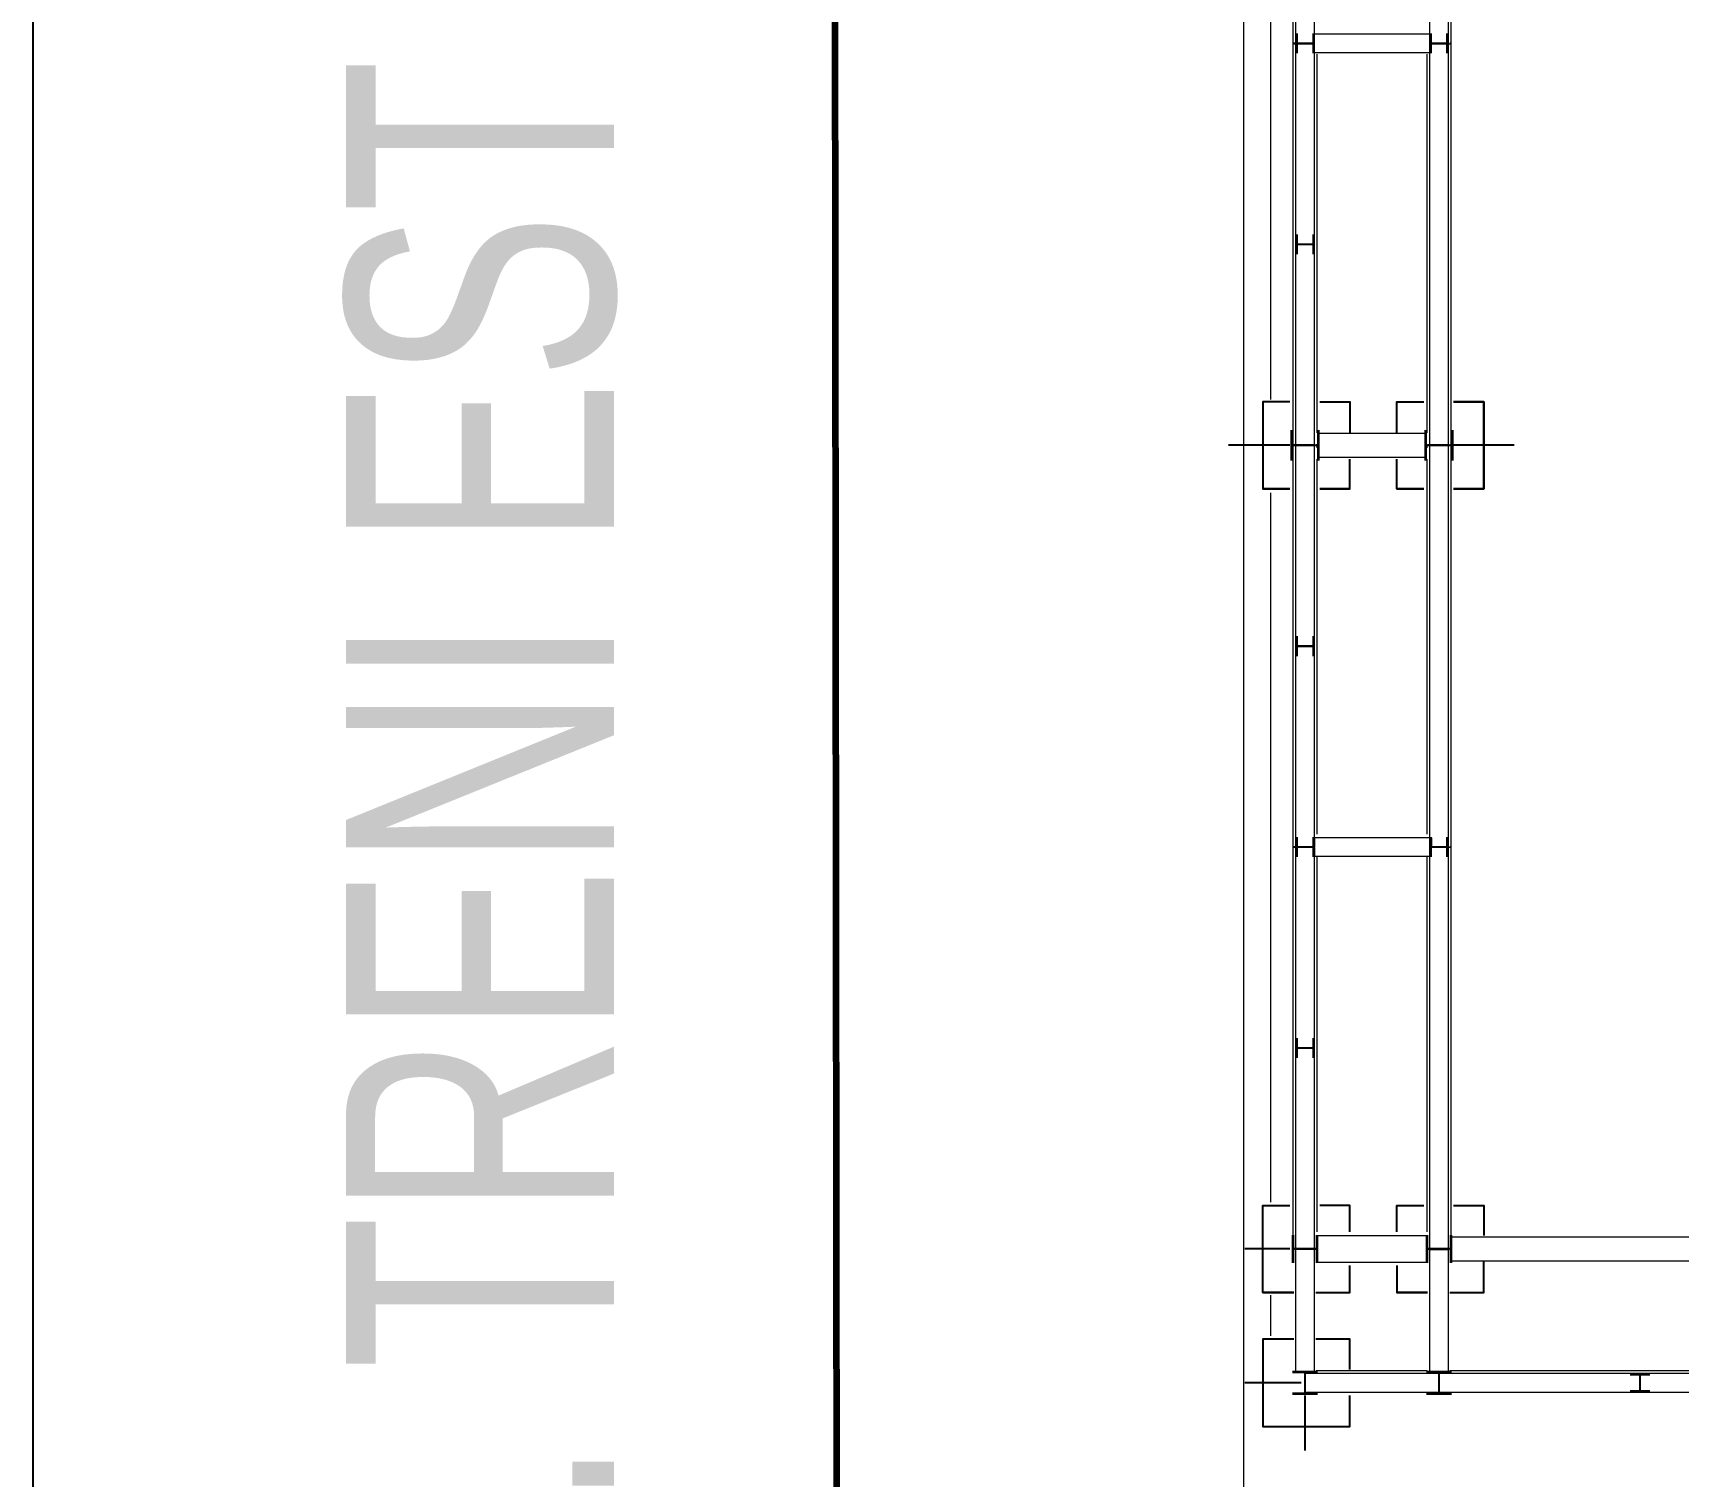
# Model space of a CAD drawing. Extents: x -57244 to 324435, y 15553 to 159369.
# Drawn here: x 127353 to 139636, y 60382 to 71157 of the extents above; entities that cross this region are included whole.
import ezdxf
from ezdxf.enums import TextEntityAlignment as Align

# ---------------------------------------------------------------- set-up
doc = ezdxf.new("R2010")
doc.units = 0
doc.header["$LTSCALE"] = 2000
doc.header["$MEASUREMENT"] = 0
doc.linetypes.add('DASHDOT', pattern=[1, 0.5, -0.25, 0, -0.25])
doc.layers.add('AREE PDL', color=7, linetype='CONTINUOUS', lineweight=100)
doc.layers.add('BASE', color=253, linetype='CONTINUOUS')
doc.layers.add('SCRITTE', color=7, linetype='CONTINUOUS')
doc.styles.add('TXT', font='TXT', dxfattribs={"height": 0.2})

msp = doc.modelspace()

# ---------------------------------------------------------------- linework, layer by layer
at = {"layer": 'AREE PDL'}
msp.add_line((133312, 99118), (133353, 59684, 4500), dxfattribs=at)
at = {"layer": 'BASE', "linetype": 'Continuous'}
for p, q in [((127353, 102759), (127353, 50958)), ((133353, 76323), (133353, 33468)), ((136738, 67753), (136536, 67753)), ((137186, 67753), (136960, 67753)), ((137536, 67753), (137737, 67753)), ((138186, 67753), (137959, 67753)), ((136536, 61753), (136766, 61753)), ((136932, 61753), (137186, 61753)), ((137764, 61753), (137536, 61753)), ((137931, 61753), (138186, 61753)), ((136536, 60753), (137186, 60753))]:
    msp.add_line(p, q, dxfattribs=at)
at = {"layer": 'BASE', "linetype": 'DASHDOT'}
for p, q in [((136738, 68078, 150), (136280, 68078, 150)), ((138411, 68078, 150), (137959, 68078, 150)), ((136738, 62078, 150), (136401, 62078, 150)), ((136821, 61078, 150), (136400, 61078, 150)), ((136851, 60573, 150), (136851, 60984, 150))]:
    msp.add_line(p, q, dxfattribs=at)
at = {"layer": 'BASE', "linetype": 'Continuous', "const_width": 10}
for points in [[(136393, 57218), (136393, 74138)], [(136393, 57218), (136393, 74138)], [(136593, 68419), (136593, 73746)], [(136593, 68419), (136593, 73746)], [(136593, 62426), (136593, 67725)], [(136593, 62426), (136593, 67725)], [(136593, 61733), (136593, 61428)], [(136593, 61733), (136593, 61428)]]:
    msp.add_lwpolyline(points, dxfattribs=at)
at = {"layer": 'BASE', "linetype": 'Continuous', "const_width": 10, "elevation": 6300}
for points in [[(136921, 71081), (136781, 71081), (136781, 74074), (136921, 74074)], [(137921, 74074), (137921, 71081), (137781, 71081), (137781, 74074)], [(136917, 71148), (136909, 71148), (136909, 71081), (136793, 71081), (136793, 71148), (136784, 71148), (136784, 71008), (136793, 71008), (136793, 71075), (136909, 71075), (136909, 71008), (136917, 71008)], [(137784, 71008), (136918, 71008), (136918, 71148), (137784, 71148)], [(137784, 71008), (137793, 71008), (137793, 71075), (137909, 71075), (137909, 71008), (137917, 71008), (137917, 71148), (137909, 71148), (137909, 71081), (137793, 71081), (137793, 71148), (137784, 71148)], [(136781, 68082), (136781, 71075), (136921, 71075), (136921, 68082)], [(137781, 71075), (137921, 71075), (137921, 68082), (137781, 68082)], [(136909, 69581), (136909, 69648), (136917, 69648), (136917, 69508), (136909, 69508), (136909, 69575), (136793, 69575), (136793, 69508), (136784, 69508), (136784, 69648), (136793, 69648), (136793, 69581)], [(136945, 68188), (136945, 68081), (136757, 68081), (136757, 68188), (136746, 68188), (136746, 67968), (136757, 67968), (136757, 68074), (136945, 68074), (136945, 67968), (136956, 67968), (136956, 68188)], [(136956, 67988), (136956, 68168), (137746, 68168), (137746, 67988)], [(137746, 67968), (137757, 67968), (137757, 68074), (137945, 68074), (137945, 67968), (137956, 67968), (137956, 68188), (137945, 68188), (137945, 68081), (137757, 68081), (137757, 68188), (137746, 68188)], [(136921, 65081), (136781, 65081), (136781, 68074), (136921, 68074)], [(137921, 65081), (137921, 68074), (137781, 68074), (137781, 65081)], [(136793, 66581), (136793, 66648), (136784, 66648), (136784, 66508), (136793, 66508), (136793, 66575), (136909, 66575), (136909, 66508), (136917, 66508), (136917, 66648), (136909, 66648), (136909, 66581)], [(136784, 65148), (136784, 65008), (136793, 65008), (136793, 65075), (136909, 65075), (136909, 65008), (136917, 65008), (136917, 65148), (136909, 65148), (136909, 65081), (136793, 65081), (136793, 65148)], [(136918, 65148), (137784, 65148), (137784, 65008), (136918, 65008)], [(137793, 65148), (137784, 65148), (137784, 65008), (137793, 65008), (137793, 65075), (137909, 65075), (137909, 65008), (137917, 65008), (137917, 65148), (137909, 65148), (137909, 65081), (137793, 65081)], [(136781, 62081), (136781, 65075), (136921, 65075), (136921, 62081)], [(137781, 62081), (137781, 65075), (137921, 65075), (137921, 62081)], [(136909, 63581), (136793, 63581), (136793, 63648), (136784, 63648), (136784, 63508), (136793, 63508), (136793, 63575), (136909, 63575), (136909, 63508), (136917, 63508), (136917, 63648), (136909, 63648)], [(136936, 62081), (136766, 62081), (136766, 62178), (136756, 62178), (136756, 61978), (136766, 61978), (136766, 62075), (136936, 62075), (136936, 61978), (136946, 61978), (136946, 62178), (136936, 62178)], [(137756, 61978), (136946, 61978), (136946, 62178), (137756, 62178)], [(137936, 62081), (137766, 62081), (137766, 62178), (137756, 62178), (137756, 61978), (137766, 61978), (137766, 62075), (137936, 62075), (137936, 61978), (137946, 61978), (137946, 62178), (137936, 62178)], [(136921, 61164), (136921, 62075), (136781, 62075), (136781, 61164)], [(137781, 61164), (137921, 61164), (137921, 62075), (137781, 62075)], [(136941, 61154), (136854, 61154), (136854, 61002), (136941, 61002), (136941, 60992), (136761, 60992), (136761, 61002), (136848, 61002), (136848, 61154), (136761, 61154), (136761, 61163), (136941, 61163)], [(137848, 61008), (137848, 61148), (136854, 61148), (136854, 61008)], [(137848, 61002), (137848, 61154), (137761, 61154), (137761, 61163), (137941, 61163), (137941, 61154), (137854, 61154), (137854, 61002), (137941, 61002), (137941, 60992), (137761, 60992), (137761, 61002)], [(140848, 61148), (137854, 61148), (137854, 61008), (140848, 61008)], [(139353, 61136), (139353, 61020), (139421, 61020), (139421, 61011), (139281, 61011), (139281, 61020), (139348, 61020), (139348, 61136), (139281, 61136), (139281, 61144), (139421, 61144), (139421, 61136)]]:
    msp.add_lwpolyline(points, close=True, dxfattribs=at)
at = {"layer": 'BASE', "linetype": 'Continuous', "const_width": 10}
for points, elevation in [([(136793, 71081), (136921, 71081), (136921, 74074), (136781, 74074)], 6167), ([(136853, 71081), (136921, 71081), (136921, 74074), (136853, 74074)], 6291), ([(137792, 71081), (137921, 71081), (137921, 74074), (137781, 74074), (137781, 71138)], 6167), ([(137781, 71138), (137781, 74074)], 6176), ([(136761, 71081), (136761, 74051)], 5379), ([(136793, 71081), (136761, 71081), (136761, 74051)], 5550), ([(137941, 74051), (137941, 71081), (137931, 71081)], 5388), ([(137941, 74051), (137941, 71081), (137931, 71081)], 5550), ([(137941, 71081), (137941, 74051)], 5540), ([(137941, 74051), (137941, 71081)], 5379), ([(136918, 71148), (137784, 71148), (137784, 71027)], 6167), ([(137784, 71081), (137784, 71148)], 6291), ([(137793, 71081), (137793, 71148), (137784, 71148), (137784, 71081)], 6176), ([(137784, 71148), (137793, 71148)], 5550), ([(137793, 71148), (137793, 71081)], 6167), ([(136761, 71081), (136793, 71081)], 5388), ([(136793, 71075), (136761, 71075), (136761, 68086)], 5388), ([(136793, 68082), (136761, 68082), (136761, 71075), (136793, 71075)], 5550), ([(136781, 68086), (136781, 71075)], 6291), ([(136781, 68086), (136781, 71075), (136848, 71075)], 6176), ([(136781, 68086), (136781, 71075)], 6167), ([(136921, 68082), (136921, 71075), (136853, 71075)], 6176), ([(136921, 71008), (136921, 71075), (136918, 71075)], 6300), ([(136918, 71008), (136918, 71075)], 6176), ([(136918, 71075), (136918, 71008), (137764, 71008)], 6291), ([(136941, 70999), (136941, 68169)], 5540), ([(136941, 68169), (136941, 70999)], 5550), ([(137761, 70999), (137761, 68169)], 5540), ([(137761, 68169), (137761, 70999)], 5550), ([(137761, 68169), (137761, 70999)], 5388), ([(137781, 71027), (137781, 68086)], 6167), ([(137784, 71075), (137784, 71027)], 6291), ([(137784, 71075), (137784, 71008), (137793, 71008)], 6292), ([(137784, 71075), (137784, 71008), (137793, 71008)], 6176), ([(137848, 71081), (137792, 71081)], 6176), ([(137921, 71075), (137792, 71075)], 6167), ([(137848, 71075), (137792, 71075)], 6291), ([(137793, 71021), (137793, 71075)], 6176), ([(137793, 71008), (137793, 71075)], 6167), ([(137853, 68082), (137921, 68082), (137921, 71075), (137853, 71075)], 6291), ([(137931, 68082), (137941, 68082), (137941, 71075), (137903, 71075)], 5550), ([(137921, 71075), (137921, 68082)], 6176), ([(137941, 71075), (137941, 68082)], 5540), ([(136956, 68081), (136956, 68168), (137746, 68168), (137746, 68081)], 6138), ([(137746, 67988), (136956, 67988), (136956, 68168), (137746, 68168)], 6129), ([(137746, 68168), (136956, 68168), (136956, 68081)], 6290), ([(136793, 68074), (136761, 68074), (136761, 65081)], 5379), ([(136793, 68074), (136761, 68074), (136761, 65081), (136793, 65081)], 5550), ([(136761, 68074), (136793, 68074)], 5388), ([(136793, 68074), (136761, 68074), (136761, 65081)], 5540), ([(136793, 68082), (136766, 68082)], 5388), ([(136781, 65090), (136781, 68074)], 6167), ([(136848, 68074), (136781, 68074), (136781, 65090)], 6176), ([(136781, 65090), (136781, 68074)], 6291), ([(136793, 68082), (136848, 68082)], 6291), ([(136793, 68082), (136848, 68082)], 6176), ([(136793, 65081), (136921, 65081), (136921, 68074)], 6167), ([(136921, 68074), (136853, 68074)], 6176), ([(136904, 68074), (136941, 68074), (136941, 68058)], 5550), ([(136904, 68074), (136941, 68074), (136941, 68058)], 5379), ([(136941, 68058), (136941, 68074), (136904, 68074)], 5541), ([(136932, 68082), (136941, 68082), (136941, 68086)], 5550), ([(136941, 68082), (136932, 68082)], 5388), ([(136941, 68086), (136941, 68082)], 5540), ([(136956, 68075), (136956, 67988)], 6138), ([(136956, 68075), (136956, 67988), (137746, 67988)], 6290), ([(137746, 67988), (137746, 68075)], 6138), ([(137761, 68058), (137761, 68074), (137792, 68074)], 5379), ([(137761, 68074), (137792, 68074)], 5388), ([(137792, 68074), (137761, 68074), (137761, 68058)], 5550), ([(137761, 68058), (137761, 68074), (137792, 68074)], 5541), ([(137792, 68082), (137764, 68082)], 5550), ([(137764, 68082), (137792, 68082)], 5388), ([(137848, 68074), (137781, 68074)], 6176), ([(137781, 65145), (137781, 68074)], 6291), ([(137921, 68074), (137921, 65081), (137792, 65081)], 6167), ([(137921, 68074), (137853, 68074)], 6176), ([(137931, 65081), (137941, 65081), (137941, 68074), (137903, 68074)], 5388), ([(137931, 65081), (137941, 65081), (137941, 68074), (137903, 68074)], 5550), ([(137941, 68074), (137903, 68074)], 5379), ([(137931, 68082), (137941, 68082)], 5388), ([(137941, 65081), (137941, 68074)], 5540), ([(136941, 67975), (136941, 65173)], 5540), ([(136941, 65173), (136941, 67975)], 5550), ([(136941, 65173), (136941, 67975)], 5379), ([(137761, 67975), (137761, 65173)], 5550), ([(137761, 67975), (137761, 65173)], 5379), ([(137761, 67975), (137761, 65173)], 5540), ([(137784, 65148), (136918, 65148)], 6291), ([(137784, 65148), (136918, 65148)], 6167), ([(137784, 65081), (137784, 65148), (136918, 65148), (136918, 65081)], 6176), ([(137784, 65148), (137784, 65008)], 5550), ([(137793, 65081), (137793, 65148), (137784, 65148), (137784, 65081)], 6176), ([(137793, 65081), (137793, 65148)], 5550), ([(137793, 65081), (137793, 65148)], 6167), ([(136793, 65081), (136761, 65081)], 5388), ([(136766, 62081), (136761, 62081), (136761, 65075), (136793, 65075)], 5550), ([(136761, 62081), (136761, 65075)], 5540), ([(136793, 65075), (136761, 65075)], 5388), ([(136781, 62094), (136781, 65075)], 6167), ([(136781, 62094), (136781, 65075)], 6291), ([(136848, 65075), (136781, 65075), (136781, 62094)], 6176), ([(136848, 65081), (136793, 65081)], 6176), ([(136793, 65081), (136848, 65081)], 6291), ([(136793, 62081), (136921, 62081), (136921, 65075)], 6167), ([(136921, 65075), (136853, 65075)], 6176), ([(137764, 65008), (136918, 65008)], 6176), ([(136941, 65007), (136941, 62205)], 5550), ([(137761, 65007), (137761, 62205)], 5550), ([(137761, 62205), (137761, 65007)], 5388), ([(137761, 65007), (137761, 62205)], 5379), ([(137848, 62081), (137781, 62081), (137781, 65034)], 6176), ([(137784, 65034), (137784, 65075)], 6176), ([(137784, 65075), (137784, 65008), (137793, 65008), (137793, 65075)], 6176), ([(137792, 65075), (137848, 65075)], 6291), ([(137921, 65075), (137792, 65075)], 6167), ([(137793, 65008), (137793, 65075)], 6167), ([(137853, 62081), (137921, 62081), (137921, 65075), (137853, 65075)], 6292), ([(137921, 65075), (137921, 62081), (137853, 62081)], 6176), ([(137903, 65075), (137941, 65075), (137941, 62094)], 5540), ([(137941, 62094), (137941, 65075), (137903, 65075)], 5379), ([(137931, 62081), (137941, 62081), (137941, 65075), (137903, 65075)], 5550), ([(137737, 61978), (136946, 61978), (136946, 62178), (137756, 62178), (137756, 61983)], 6110), ([(137756, 62081), (137756, 62178)], 6120), ([(137756, 62178), (137756, 61978)], 6300), ([(137756, 62081), (137756, 62178)], 6290), ([(140848, 62168), (137946, 62168)], 5379), ([(137946, 62168), (140848, 62168)], 5540), ([(140761, 61988), (137946, 61988), (137946, 62168), (140848, 62168), (140848, 62010)], 5550), ([(136766, 62066), (136766, 61978), (136756, 61978), (136756, 62066)], 150), ([(136781, 62075), (136781, 61164), (136821, 61164)], 6291), ([(136848, 62075), (136781, 62075), (136781, 61164), (136821, 61164)], 6176), ([(136848, 62081), (136793, 62081)], 6176), ([(136848, 62081), (136793, 62081)], 6291), ([(136921, 62075), (136921, 61164), (136853, 61164)], 6291), ([(136921, 61164), (136921, 62075), (136853, 62075)], 6176), ([(137756, 62075), (137756, 61983)], 6290), ([(137756, 61983), (137756, 62075)], 6120), ([(137781, 62081), (137921, 62081)], 6300), ([(137848, 61164), (137921, 61164), (137921, 62075), (137781, 62075)], 6167), ([(137848, 62075), (137781, 62075)], 6291), ([(137792, 62075), (137781, 62075)], 6176), ([(137853, 62075), (137921, 62075), (137921, 61164), (137853, 61164)], 6291), ([(137921, 62075), (137921, 61164)], 6176), ([(140761, 61988), (137946, 61988), (137946, 62075)], 5540), ([(137737, 61978), (136946, 61978)], 6120), ([(136932, 61168), (137764, 61168)], 4604), ([(136932, 61168), (137764, 61168)], 4775), ([(136932, 61168), (137764, 61168)], 4614), ([(140761, 61168), (137931, 61168)], 5388), ([(140761, 61168), (137931, 61168)], 5540), ([(137931, 61168), (140761, 61168)], 5550), ([(136766, 61163), (136761, 61163), (136761, 61154), (136766, 61154)], 150), ([(136821, 61154), (136848, 61154), (136848, 61002), (136761, 61002), (136761, 60992), (136849, 60992)], 150), ([(136877, 61163), (136821, 61163)], 150), ([(136877, 61154), (136854, 61154), (136854, 61012)], 150), ([(136854, 61081), (136854, 61148)], 6176), ([(136854, 61148), (136854, 61008), (137848, 61008)], 6167), ([(136854, 61148), (136854, 61008)], 6300), ([(137848, 61148), (136854, 61148), (136854, 61081)], 6291), ([(136854, 61075), (136854, 61008)], 6176), ([(137848, 61075), (137848, 61008), (136854, 61008), (136854, 61075)], 6176), ([(137781, 61164), (137820, 61164)], 6167), ([(137848, 61081), (137848, 61148)], 6176), ([(137854, 61081), (137854, 61148), (140848, 61148)], 6176), ([(139290, 61008), (137854, 61008), (137854, 61148), (140848, 61148), (140848, 61012)], 6167), ([(137854, 61148), (137854, 61008)], 6300), ([(139290, 61008), (137854, 61008), (137854, 61075)], 6291), ([(139290, 61008), (137854, 61008), (137854, 61075)], 6176), ([(139348, 61039), (139348, 61020), (139281, 61020), (139281, 61011), (139421, 61011), (139421, 61020), (139353, 61020), (139353, 61039)], 6176), ([(139348, 61039), (139348, 61020), (139281, 61020), (139281, 61011), (139421, 61011), (139421, 61020), (139353, 61020), (139353, 61039)], 5550), ([(139353, 61039), (139353, 61020)], 6292), ([(140844, 61008), (139401, 61008)], 6167), ([(140844, 61008), (139401, 61008)], 6291), ([(140844, 61008), (139401, 61008)], 6176)]:
    msp.add_lwpolyline(points, dxfattribs=dict(at, elevation=elevation))
at = {"layer": 'BASE', "linetype": 'Continuous', "extrusion": (1, 0, 0), "const_width": 10}
for points, elevation in [([(71148, 6176), (71148, 6167)], 136921), ([(71148, 6292), (71148, 6300)], 136921), ([(71081, 6300), (71081, 6292), (71148, 6292)], 137793), ([(71081, 6176), (71081, 6167)], 136918), ([(65148, 6300), (65148, 6292)], 136921), ([(65148, 6167), (65148, 6176)], 136921), ([(65081, 6167), (65081, 6176)], 136918), ([(65075, 6167), (65075, 6176)], 136918), ([(65008, 6176), (65008, 6167)], 136921), ([(65008, 6292), (65075, 6292), (65075, 6300)], 137793), ([(62081, 6292), (62081, 6300)], 137921)]:
    msp.add_lwpolyline(points, dxfattribs=dict(at, elevation=elevation))
at = {"layer": 'BASE', "linetype": 'Continuous', "extrusion": (-1, 0, 0), "const_width": 10, "elevation": -137793}
msp.add_lwpolyline([(-71075, 6300), (-71075, 6292), (-71021, 6292)], dxfattribs=at)
at = {"layer": 'BASE', "linetype": 'Continuous', "elevation": 150}
for points in [[(136738, 68403), (136536, 68403), (136536, 67753), (136738, 67753)], [(136738, 68403), (136536, 68403), (136536, 67753), (136738, 67753)], [(136960, 68403), (137186, 68403), (137186, 68169)], [(136960, 68403), (137186, 68403), (137186, 68169)], [(137536, 68169), (137536, 68403), (137737, 68403)], [(137536, 68169), (137536, 68403), (137737, 68403)], [(137959, 67753), (138186, 67753), (138186, 68403), (137959, 68403)], [(137959, 68403), (138186, 68403), (138186, 67753), (137959, 67753)], [(136960, 67753), (137186, 67753), (137186, 67975)], [(136960, 67753), (137186, 67753), (137186, 67975)], [(137737, 67753), (137536, 67753), (137536, 67975)], [(137737, 67753), (137536, 67753), (137536, 67975)], [(136766, 61753), (136536, 61753), (136536, 62403), (136738, 62403)], [(136766, 61753), (136536, 61753), (136536, 62403), (136738, 62403)], [(137186, 62205), (137186, 62403), (136960, 62403)], [(137186, 62205), (137186, 62403), (136960, 62403)], [(137536, 62205), (137536, 62403), (137737, 62403)], [(137536, 62205), (137536, 62403), (137737, 62403)], [(137959, 62403), (138186, 62403), (138186, 62177)], [(137959, 62403), (138186, 62403), (138186, 62177)], [(136932, 61753), (137186, 61753), (137186, 61955)], [(136932, 61753), (137186, 61753), (137186, 61955)], [(137536, 61955), (137536, 61753), (137764, 61753)], [(137536, 61955), (137536, 61753), (137764, 61753)], [(137931, 61753), (138186, 61753), (138186, 61983)], [(137931, 61753), (138186, 61753), (138186, 61983)], [(136766, 61403), (136536, 61403), (136536, 60753), (137186, 60753), (137186, 60984)], [(136766, 61403), (136536, 61403), (136536, 60753), (137186, 60753), (137186, 60984)], [(137186, 61178), (137186, 61403), (136932, 61403)], [(137186, 61178), (137186, 61403), (136932, 61403)]]:
    msp.add_lwpolyline(points, dxfattribs=at)
at = {"layer": 'BASE', "linetype": 'Continuous'}
for points in [[(136918, 71081, 6292), (136918, 71081, 6300), (136918, 71148, 6300), (136921, 71148, 6300)], [(136921, 65148, 6300), (136918, 65148, 6300), (136918, 65081, 6300), (136918, 65081, 6292)], [(137784, 65081, 6292), (137784, 65148, 6292), (137793, 65148, 6292), (137793, 65081, 6292), (137793, 65081, 6300)], [(136918, 65075, 6292), (136918, 65075, 6300), (136918, 65008, 6300), (136921, 65008, 6300), (136921, 65008, 6292)], [(137781, 62075, 6292), (137781, 62075, 6300), (137781, 62075, 6300), (137921, 62075, 6300), (137921, 62075, 6300)]]:
    msp.add_polyline3d(points, dxfattribs=at)

# ---------------------------------------------------------------- texts
at = {"layer": 'SCRITTE', "color": 7, "linetype": 'Continuous', "style": 'TXT', "width": 0.7}
msp.add_text('STR. TRENI EST', height=2000, rotation=90, dxfattribs=at).set_placement((131691, 63676), align=Align.CENTER)

doc.saveas('drawing.dxf')
